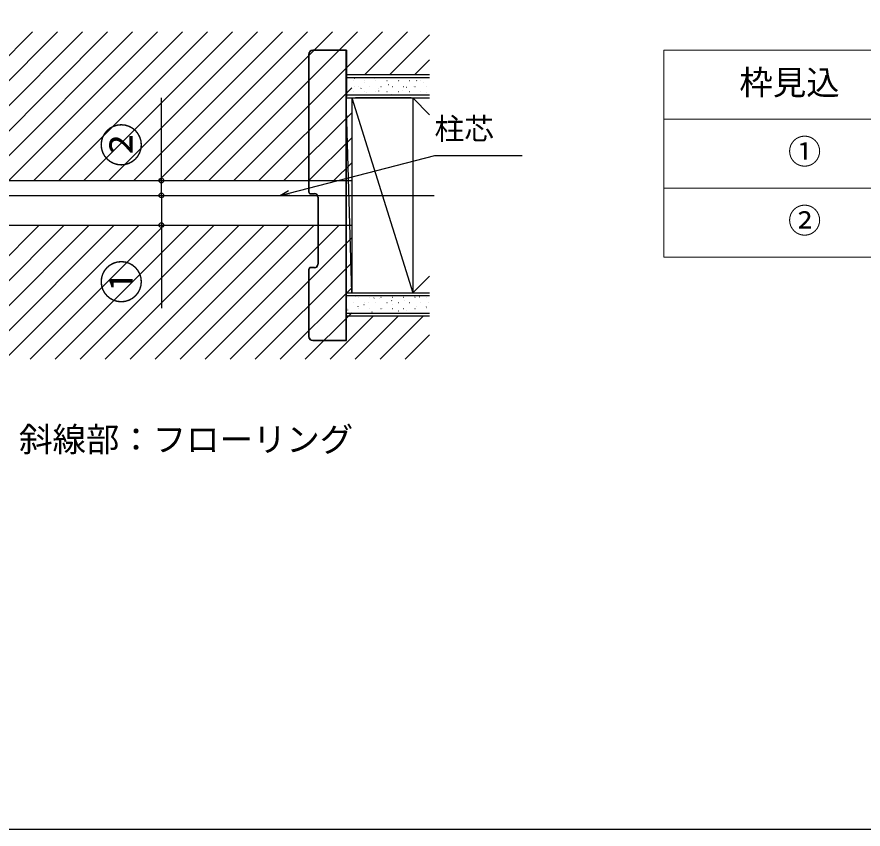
# Model space of a CAD drawing. Units: millimetres, scale not verified. Extents: x -525 to 525, y -783 to 779.
# Drawn here: x -364.4 to -136.4, y -783.3 to -564.5 of the extents above; entities that cross this region are included whole.
import ezdxf
from ezdxf.enums import TextEntityAlignment as Align

# ---------------------------------------------------------------- set-up
doc = ezdxf.new("R2010")
doc.units = ezdxf.units.MM
doc.header["$LTSCALE"] = 4
doc.layers.add('0-1_TABLE1', color=7, linetype='Continuous', lineweight=18)
for name, color, linetype in [('0-2_USER1', 3, 'Continuous'), ('0-4_YKK_11E', 7, 'Continuous'), ('0-5_YKK_12', 2, 'Continuous'), ('0-6_YKK_13', 4, 'Continuous'), ('0-8_YKK_D', 6, 'Continuous'), ('0-9_YKK_ZWAK', 7, 'Continuous'), ('0-A_YSS_K', 3, 'Continuous')]:
    doc.layers.add(name, color=color, linetype=linetype)
doc.styles.add('ＭＳ ゴシック', font='')
doc.styles.get('ＭＳ ゴシック').set_extended_font_data('MS Gothic')

msp = doc.modelspace()

# ---------------------------------------------------------------- linework, layer by layer
at = {"layer": '0-1_TABLE1'}
for p, q in [((-190.09, -573.533), (49.91, -573.533)), ((-190.09, -573.533), (-190.09, -629.271)), ((-190.09, -592.112), (49.91, -592.112)), ((-190.09, -610.692), (49.91, -610.692)), ((-190.09, -629.271), (49.91, -629.271))]:
    msp.add_line(p, q, dxfattribs=at)
at = {"layer": '0-4_YKK_11E'}
for p, q in [((-275.613, -573.533), (-284.713, -573.533)), ((-275.613, -573.533), (-275.613, -586.033)), ((-285.813, -574.633), (-285.813, -611.633)), ((-285.713, -574.633), (-285.713, -611.633)), ((-275.613, -586.033), (-275.713, -586.033)), ((-285.213, -612.133), (-284.213, -612.133)), ((-285.213, -612.233), (-284.213, -612.233)), ((-283.313, -613.133), (-283.313, -631.133)), ((-283.213, -613.133), (-283.213, -631.133)), ((-285.813, -632.633), (-285.813, -650.633)), ((-285.713, -632.633), (-285.713, -650.633)), ((-284.213, -632.033), (-285.213, -632.033)), ((-284.213, -632.133), (-285.213, -632.133)), ((-275.713, -639.133), (-275.713, -639.233)), ((-275.613, -639.233), (-275.713, -639.233))]:
    msp.add_line(p, q, dxfattribs=at)
for points in [[(-275.713, -639.133), (-275.713, -586.133), (-275.713, -573.633), (-284.713, -573.633)], [(-284.713, -651.633), (-275.713, -651.633), (-275.713, -639.133)], [(-284.713, -651.733), (-275.613, -651.733), (-275.613, -639.233)]]:
    msp.add_lwpolyline(points, dxfattribs=at)
for centre, radius, start, end in [((-284.713, -574.633), 1.1, 90.00001, 179.99999), ((-284.713, -574.633), 1, 90.00001, 179.99999), ((-285.213, -611.633), 0.6, 180.00001, 269.99999), ((-285.213, -611.633), 0.5, 180.00001, 269.99999), ((-284.213, -613.133), 1, 0.00001, 89.99999), ((-284.213, -613.133), 0.9, 0.00001, 89.99999), ((-284.213, -631.133), 0.9, 270.00001, 359.99999), ((-284.213, -631.133), 1, 270.00001, 359.99999), ((-285.213, -632.633), 0.6, 90.00001, 179.99999), ((-285.213, -632.633), 0.5, 90.00001, 179.99999), ((-284.713, -650.633), 1.1, 180.00001, 269.99999), ((-284.713, -650.633), 1, 180.00001, 269.99999)]:
    msp.add_arc(centre, radius, start, end, dxfattribs=at)
at = {"layer": '0-5_YKK_12'}
msp.add_line((-503.463, -612.633), (-251.963, -612.633), dxfattribs=at)
at = {"layer": '0-6_YKK_13'}
for p, q in [((-400.269, -608.633), (-360.169, -568.533)), ((-393.533, -608.633), (-353.433, -568.533)), ((-386.798, -608.633), (-346.698, -568.533)), ((-380.063, -608.633), (-339.963, -568.533)), ((-373.328, -608.633), (-333.228, -568.533)), ((-366.593, -608.633), (-326.493, -568.533)), ((-359.857, -608.633), (-319.757, -568.533)), ((-353.122, -608.633), (-313.022, -568.533)), ((-346.387, -608.633), (-306.287, -568.533)), ((-339.652, -608.633), (-299.552, -568.533)), ((-332.917, -608.633), (-292.817, -568.533)), ((-326.182, -608.633), (-286.082, -568.533)), ((-319.446, -608.633), (-279.346, -568.533)), ((-312.711, -608.633), (-272.611, -568.533)), ((-305.976, -608.633), (-265.876, -568.533)), ((-270.741, -580.133), (-259.141, -568.533)), ((-264.006, -580.133), (-253.213, -569.34)), ((-257.27, -580.133), (-253.213, -576.075)), ((-299.241, -608.633), (-274.213, -583.605)), ((-292.506, -608.633), (-274.213, -590.34)), ((-285.77, -608.633), (-274.213, -597.075)), ((-279.035, -608.633), (-274.213, -603.81)), ((-481.213, -608.633), (-274.213, -608.633)), ((-481.213, -620.633), (-274.213, -620.633)), ((-394.487, -656.733), (-358.387, -620.633)), ((-387.752, -656.733), (-351.652, -620.633)), ((-381.017, -656.733), (-344.917, -620.633)), ((-374.282, -656.733), (-338.182, -620.633)), ((-367.546, -656.733), (-331.446, -620.633)), ((-360.811, -656.733), (-324.711, -620.633)), ((-354.076, -656.733), (-317.976, -620.633)), ((-347.341, -656.733), (-311.241, -620.633)), ((-340.606, -656.733), (-304.506, -620.633)), ((-333.87, -656.733), (-297.77, -620.633)), ((-327.135, -656.733), (-291.035, -620.633)), ((-320.4, -656.733), (-284.3, -620.633)), ((-313.665, -656.733), (-277.565, -620.633)), ((-306.93, -656.733), (-274.213, -624.016)), ((-300.194, -656.733), (-274.213, -630.751)), ((-293.459, -656.733), (-274.213, -637.486)), ((-286.724, -656.733), (-274.213, -644.222)), ((-279.989, -656.733), (-268.389, -645.133)), ((-273.254, -656.733), (-261.654, -645.133)), ((-266.518, -656.733), (-254.918, -645.133)), ((-259.783, -656.733), (-253.213, -650.162))]:
    msp.add_line(p, q, dxfattribs=at)
at = {"layer": '0-8_YKK_D'}
for points in [[(-325.475, -612.633), (-325.475, -608.633), (-325.475, -586.31)], [(-293.519, -612.633), (-291.05, -611.993), (-251.836, -601.83), (-228.29, -601.83)], [(-325.475, -612.633), (-325.475, -620.633), (-325.475, -642.955)], [(-290.879, -612.654), (-293.519, -612.633), (-291.222, -611.331)]]:
    msp.add_lwpolyline(points, dxfattribs=at)
for centre in [(-325.475, -608.633), (-325.475, -612.633), (-325.475, -612.633), (-325.475, -620.633)]:
    msp.add_circle(centre, 0.637, dxfattribs=at)
at = {"layer": '0-9_YKK_ZWAK'}
msp.add_lwpolyline([(-525, -783.3), (525, -783.3), (525, 746.7)], dxfattribs=at)
at = {"layer": '0-A_YSS_K'}
for p, q in [((-275.713, -580.883), (-253.213, -580.883)), ((-273.543, -581.082), (-273.46, -581.027)), ((-267.952, -581.246), (-267.942, -581.243)), ((-275.441, -583.243), (-275.391, -583.243)), ((-273.826, -581.628), (-273.776, -581.628)), ((-273.485, -583.205), (-273.476, -583.202)), ((-272.401, -583.243), (-272.351, -583.243)), ((-270.786, -581.628), (-270.736, -581.628)), ((-270.695, -582.217), (-270.685, -582.214)), ((-269.361, -583.243), (-269.311, -583.243)), ((-267.746, -581.628), (-267.696, -581.628)), ((-266.321, -583.243), (-266.271, -583.243)), ((-264.706, -581.628), (-264.656, -581.628)), ((-264.246, -582.764), (-264.163, -582.709)), ((-264.186, -582.753), (-264.176, -582.75)), ((-263.281, -583.243), (-263.231, -583.243)), ((-261.666, -581.628), (-261.616, -581.628)), ((-261.442, -581.782), (-261.433, -581.778)), ((-260.241, -583.243), (-260.191, -583.243)), ((-259.443, -583.503), (-259.36, -583.448)), ((-258.626, -581.628), (-258.576, -581.628)), ((-257.676, -583.289), (-257.667, -583.286)), ((-257.201, -583.243), (-257.151, -583.243)), ((-256.754, -581.723), (-256.671, -581.668)), ((-255.586, -581.628), (-255.536, -581.628)), ((-254.933, -582.318), (-254.924, -582.314)), ((-254.161, -583.243), (-254.111, -583.243)), ((-253.213, -585.633), (-275.713, -585.633)), ((-274.427, -585.585), (-274.344, -585.53)), ((-273.826, -584.618), (-273.776, -584.618)), ((-271.738, -583.805), (-271.655, -583.75)), ((-270.786, -584.618), (-270.736, -584.618)), ((-270.096, -584.846), (-270.087, -584.843)), ((-267.746, -584.618), (-267.696, -584.618)), ((-266.976, -583.741), (-266.966, -583.738)), ((-266.935, -584.544), (-266.852, -584.489)), ((-264.706, -584.618), (-264.656, -584.618)), ((-263.587, -585.382), (-263.577, -585.379)), ((-261.666, -584.618), (-261.616, -584.618)), ((-260.467, -584.277), (-260.457, -584.274)), ((-258.626, -584.618), (-258.576, -584.618)), ((-255.586, -584.618), (-255.536, -584.618)), ((-253.957, -584.813), (-253.948, -584.81)), ((-275.713, -586.383), (-253.213, -586.383)), ((-275.713, -586.383), (-275.713, -638.883)), ((-274.213, -586.383), (-257.713, -638.883)), ((-258.213, -586.383), (-273.213, -586.383)), ((-257.713, -586.383), (-257.713, -638.883)), ((-253.213, -590.883), (-257.713, -586.383)), ((-253.213, -634.383), (-257.713, -638.883)), ((-275.713, -638.883), (-253.213, -638.883)), ((-253.213, -639.633), (-275.713, -639.633)), ((-275.441, -640.053), (-275.391, -640.053)), ((-273.213, -638.883), (-258.213, -638.883)), ((-273.102, -639.889), (-273.092, -639.885)), ((-272.401, -640.053), (-272.351, -640.053)), ((-269.361, -640.053), (-269.311, -640.053)), ((-268.252, -640.265), (-268.168, -640.21)), ((-266.593, -640.425), (-266.583, -640.421)), ((-266.321, -640.053), (-266.271, -640.053)), ((-263.281, -640.053), (-263.231, -640.053)), ((-260.241, -640.053), (-260.191, -640.053)), ((-257.293, -639.972), (-257.284, -639.969)), ((-257.201, -640.053), (-257.151, -640.053)), ((-255.957, -639.963), (-255.874, -639.908)), ((-254.161, -640.053), (-254.111, -640.053)), ((-275.713, -641.286), (-275.66, -641.251)), ((-273.826, -641.428), (-273.776, -641.428)), ((-272.456, -642.501), (-272.446, -642.498)), ((-270.941, -642.045), (-270.858, -641.99)), ((-270.786, -641.428), (-270.736, -641.428)), ((-269.713, -641.529), (-269.703, -641.526)), ((-267.746, -641.428), (-267.696, -641.428)), ((-264.706, -641.428), (-264.656, -641.428)), ((-263.449, -641.004), (-263.366, -640.949)), ((-263.203, -642.065), (-263.194, -642.062)), ((-261.666, -641.428), (-261.616, -641.428)), ((-260.083, -640.961), (-260.074, -640.957)), ((-258.626, -641.428), (-258.576, -641.428)), ((-256.694, -642.601), (-256.685, -642.598)), ((-255.586, -641.428), (-255.536, -641.428)), ((-254.152, -642.686), (-254.069, -642.631)), ((-253.574, -641.496), (-253.565, -641.493)), ((-275.713, -644.383), (-253.213, -644.383)), ((-275.441, -643.043), (-275.391, -643.043)), ((-275.246, -643.489), (-275.237, -643.486)), ((-272.401, -643.043), (-272.351, -643.043)), ((-269.361, -643.043), (-269.311, -643.043)), ((-268.737, -644.025), (-268.727, -644.022)), ((-266.321, -643.043), (-266.271, -643.043)), ((-265.947, -643.037), (-265.937, -643.033)), ((-263.281, -643.043), (-263.231, -643.043)), ((-261.644, -643.727), (-261.561, -643.672)), ((-260.241, -643.043), (-260.191, -643.043)), ((-259.437, -643.573), (-259.428, -643.569)), ((-257.201, -643.043), (-257.151, -643.043)), ((-254.161, -643.043), (-254.111, -643.043))]:
    msp.add_line(p, q, dxfattribs=at)
for points in [[(-253.213, -580.133), (-275.713, -580.133), (-275.713, -586.383)], [(-274.213, -586.383), (-274.213, -638.883), (-275.713, -586.383)], [(-253.213, -645.133), (-275.713, -645.133), (-275.713, -638.883)]]:
    msp.add_lwpolyline(points, dxfattribs=at)

# ---------------------------------------------------------------- texts
at = {"layer": '0-1_TABLE1', "style": 'ＭＳ ゴシック'}
for s, p in [('枠見込', (-169.752, -587.501)), ('①', (-156.687, -606.106)), ('②', (-156.687, -624.686))]:
    msp.add_text(s, height=6.598, dxfattribs=at).set_placement(p, align=Align.BOTTOM_LEFT)
at = {"layer": '0-2_USER1', "style": 'ＭＳ ゴシック'}
msp.add_text('斜線部：フローリング', height=6.598, dxfattribs=at).set_placement((-363.803, -683.617), align=Align.BOTTOM_LEFT)
at = {"layer": '0-8_YKK_D', "style": 'ＭＳ ゴシック'}
msp.add_text('柱芯', height=5.865, dxfattribs=at).set_placement((-251.881, -599.382), align=Align.BOTTOM_LEFT)
for s, p in [('②', (-329.089, -604.992)), ('①', (-329.089, -641.864))]:
    msp.add_text(s, height=8.798, rotation=90, dxfattribs=at).set_placement(p, align=Align.BOTTOM_LEFT)

doc.saveas('drawing.dxf')
